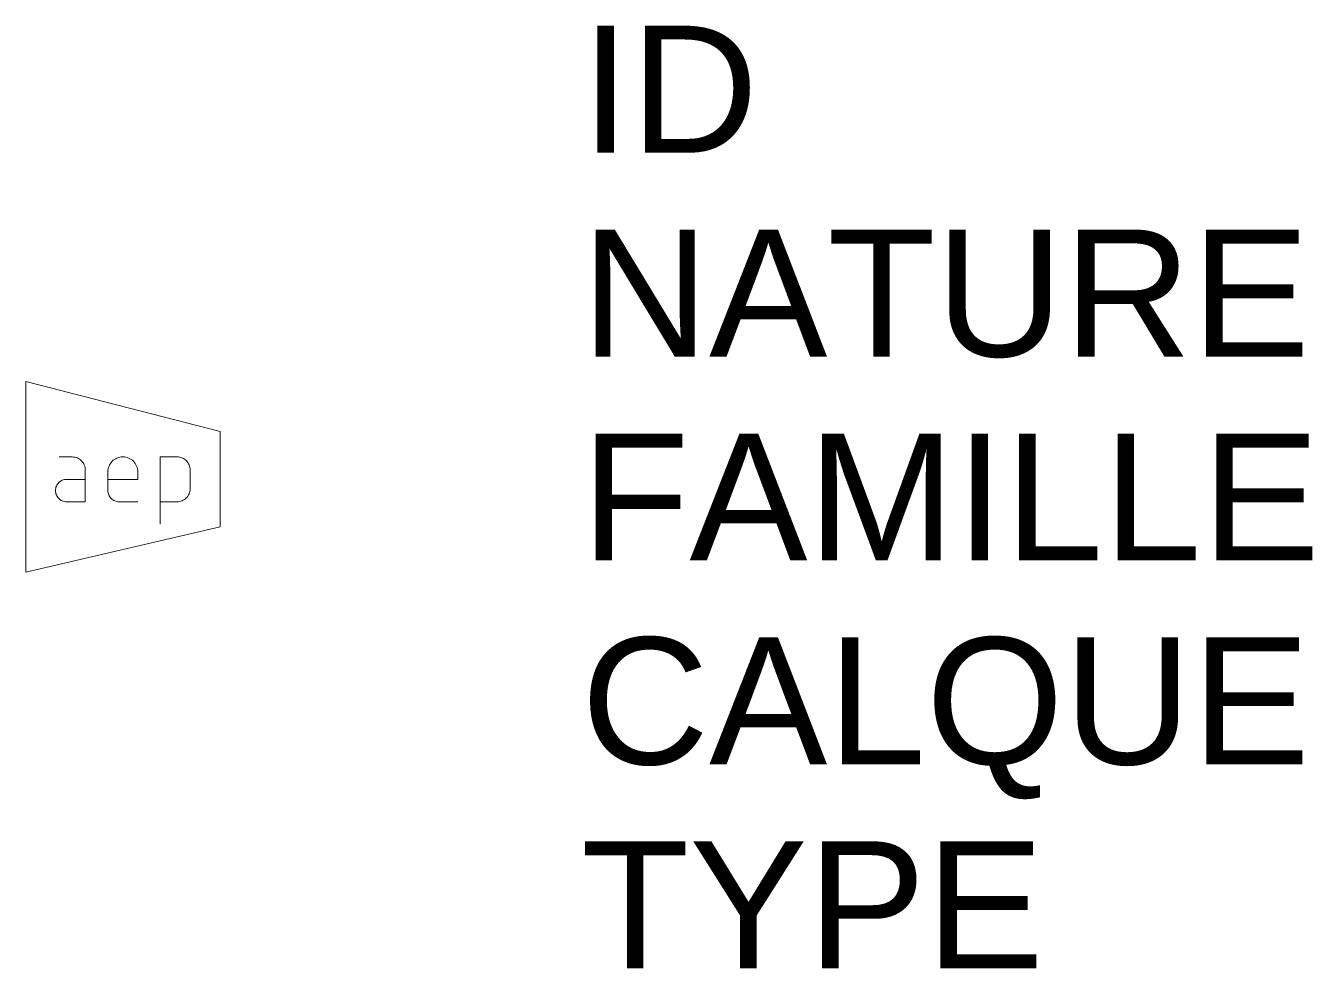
# Model space of a CAD drawing. Header units: metres. Extents: x 3100.81 to 3102.84, y 1905.48 to 1906.96.
import ezdxf

# ---------------------------------------------------------------- set-up
doc = ezdxf.new("R2010")
doc.units = ezdxf.units.M
doc.linetypes.add('Socle_Continu', pattern=[2.5, 2.5, 0])
doc.layers.add('EAUPO_SCT', color=140, linetype='Socle_Continu', lineweight=13)
doc.styles.get("Standard").update_dxf_attribs({"font": 'arial.ttf'})

msp = doc.modelspace()

# ---------------------------------------------------------------- linework, layer by layer
at = {"layer": 'EAUPO_SCT', "linetype": 'Socle_Continu', "flags": 128}
msp.add_lwpolyline([(3100.814, 1906.1034), (3101.1204, 1906.1746), (3101.1204, 1906.3246), (3100.814, 1906.4034)], close=True, dxfattribs=at)
for points in [[(3100.8873, 1906.2847, -0.413065), (3100.9079, 1906.2641), (3100.9079, 1906.214), (3100.8785, 1906.214, -0.998509), (3100.8785, 1906.2494)], [(3100.9906, 1906.214), (3100.9611, 1906.214, -0.408864), (3100.9434, 1906.2316), (3100.9434, 1906.2612, -0.99952), (3100.9906, 1906.2612), (3100.9906, 1906.2494), (3100.9434, 1906.2494)], [(3101.026, 1906.1786), (3101.026, 1906.2849), (3101.0525, 1906.2849, -0.410969), (3101.0733, 1906.2641), (3101.0733, 1906.2346, -0.406349), (3101.0525, 1906.214), (3101.026, 1906.214)]]:
    msp.add_lwpolyline(points, format="xyb", dxfattribs=at)
for points in [[(3100.8667, 1906.2849), (3100.8873, 1906.2847)], [(3100.9079, 1906.2494), (3100.8785, 1906.2494)]]:
    msp.add_lwpolyline(points, dxfattribs=at)

# ---------------------------------------------------------------- texts
at = {"layer": 'EAUPO_SCT', "linetype": 'Socle_Continu', "flags": 9}
for tag, p, s in [('ID', (3101.6892, 1906.7642), 'AP_0043'), ('NATURE', (3101.6892, 1906.4429), 'Cône de réduction'), ('FAMILLE', (3101.6892, 1906.1216), 'Eau potable'), ('CALQUE', (3101.6892, 1905.8003), 'EAUPO_SCT'), ('TYPE', (3101.6892, 1905.479), 'NR')]:
    msp.add_attdef(tag, p, s, height=0.2, dxfattribs=at)

doc.saveas('drawing.dxf')
